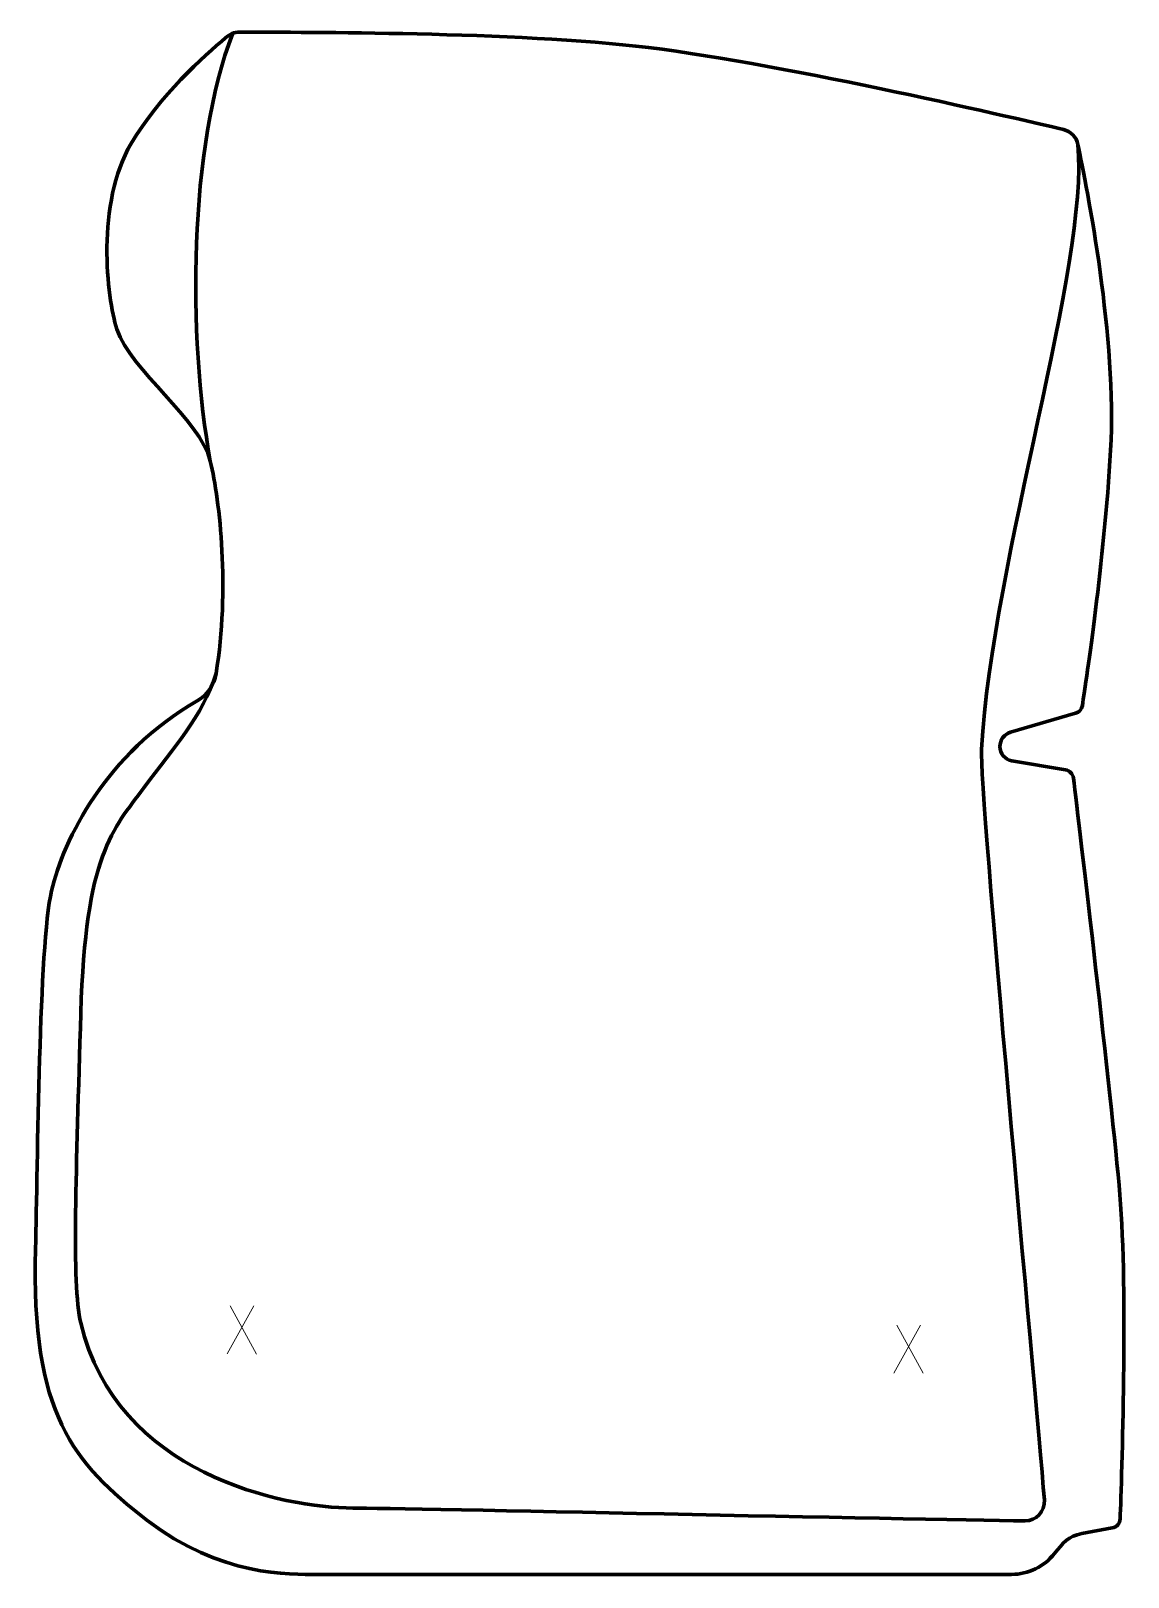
# Model space of a CAD drawing. Header units: millimetres. Extents: x -284 to 284, y -401 to 401.
import ezdxf

# ---------------------------------------------------------------- set-up
doc = ezdxf.new("R2010")
doc.units = ezdxf.units.MM
doc.header["$MEASUREMENT"] = 0
for name, color, linetype in [('layer 1', 7, 'Continuous'), ('layer 2', 7, 'Continuous'), ('layer 3', 7, 'Continuous')]:
    doc.layers.add(name, color=color, linetype=linetype)

msp = doc.modelspace()

# ---------------------------------------------------------------- linework, layer by layer
at = {"layer": 'layer 1', "color": 250, "lineweight": 9}
for points in [[(-168.9081, -260.7488), (-168.9081, -260.7488), (-182.6487, -285.6446), (-182.6487, -285.6446)], [(-181.1941, -260.7488), (-181.1941, -260.7488), (-167.4535, -285.7023), (-167.4535, -285.7023)], [(176.7168, -270.6733), (176.7168, -270.6733), (162.9762, -295.5691), (162.9762, -295.5691)], [(164.4308, -270.6733), (164.4308, -270.6733), (178.1714, -295.6268), (178.1714, -295.6268)]]:
    msp.add_open_spline(points, degree=3, dxfattribs=at)
at = {"layer": 'layer 2', "color": 12, "lineweight": 200}
msp.add_open_spline([(-183.5099, 396.9828), (-181.3953, 398.7382), (-178.953, 400.0418), (-176.2098, 399.9993), (-176.2098, 399.9993), (-153.1632, 399.6433), (-42.0347, 400.5758), (29.0948, 392.7216), (29.0948, 392.7216), (99.1452, 384.9864), (222.1553, 356.2341), (250.8788, 349.3937), (250.8788, 349.3937), (254.6377, 348.4985), (257.5453, 345.5136), (258.3496, 341.7209), (258.3496, 341.7209), (263.122, 319.2153), (278.7088, 240.216), (275.3246, 183.1451), (275.3246, 183.1451), (271.8448, 124.4584), (262.8877, 64.8567), (260.6758, 50.7071), (260.6758, 50.7071), (260.3756, 48.7867), (258.9987, 47.2147), (257.1399, 46.6692), (257.1399, 46.6692), (257.1399, 46.6692), (223.414, 36.768), (223.414, 36.768), (223.414, 36.768), (220.1713, 35.8161), (217.9428, 32.8311), (217.9428, 29.4397), (217.9428, 29.4397), (217.9428, 29.4397), (217.9428, 29.4397), (217.9428, 29.4397), (217.9428, 29.4397), (217.9428, 25.7925), (220.5124, 22.6546), (224.0772, 21.9484), (224.0772, 21.9484), (224.0772, 21.9484), (251.9163, 17.3108), (251.9163, 17.3108), (251.9163, 17.3108), (254.1082, 16.9454), (255.7969, 15.174), (256.0618, 12.9597), (256.0618, 12.9597), (259.0188, -11.7475), (275.7521, -152.223), (280.1058, -203.211), (280.1058, -203.211), (284.3585, -253.013), (281.0463, -350.2737), (280.2617, -371.1746), (280.2617, -371.1746), (280.1735, -373.5233), (278.4738, -375.4936), (276.1712, -375.9193), (276.1712, -375.9193), (276.1712, -375.9193), (260.3135, -378.8518), (260.3135, -378.8518), (260.3135, -378.8518), (253.5522, -380.1019), (250.4728, -383.7735), (246.2056, -389.1849), (246.2056, -389.1849), (240.8232, -396.0093), (232.6282, -399.989), (223.9573, -399.989), (223.9573, -399.989), (223.9573, -399.989), (-135.8556, -399.989), (-135.8556, -399.989), (-135.8556, -399.989), (-150.1992, -399.989), (-186.058, -401.3973), (-224.3072, -371.8008), (-224.3072, -371.8008), (-262.5564, -342.2042), (-284.4241, -316.7694), (-282.0717, -231.2079), (-282.0717, -231.2079), (-280.8843, -188.0126), (-280.3382, -73.6259), (-273.7384, -45.4292), (-273.7384, -45.4292), (-267.4801, -18.6919), (-245.736, 25.5741), (-198.2542, 53.1028), (-198.2542, 53.1028), (-193.0299, 56.1317), (-189.4023, 61.32), (-188.4269, 67.2966), (-188.4269, 67.2966), (-181.2958, 110.9899), (-186.4312, 156.6868), (-191.4329, 177.3279), (-191.4329, 177.3279), (-196.8117, 199.5253), (-232.5714, 224.0253), (-239.8421, 245.9206), (-239.8421, 245.9206), (-245.2209, 262.119), (-250.6671, 311.3576), (-232.4751, 342.127), (-232.4751, 342.127), (-217.9325, 366.7244), (-194.4248, 387.9221), (-183.5099, 396.9828)], degree=3, knots=[0, 0, 0, 0, 0.03333333, 0.03333333, 0.03333333, 0.03333333, 0.06666667, 0.06666667, 0.06666667, 0.06666667, 0.1, 0.1, 0.1, 0.1, 0.13333333, 0.13333333, 0.13333333, 0.13333333, 0.16666667, 0.16666667, 0.16666667, 0.16666667, 0.2, 0.2, 0.2, 0.2, 0.23333333, 0.23333333, 0.23333333, 0.23333333, 0.26666667, 0.26666667, 0.26666667, 0.26666667, 0.3, 0.3, 0.3, 0.3, 0.33333333, 0.33333333, 0.33333333, 0.33333333, 0.36666667, 0.36666667, 0.36666667, 0.36666667, 0.4, 0.4, 0.4, 0.4, 0.43333333, 0.43333333, 0.43333333, 0.43333333, 0.46666667, 0.46666667, 0.46666667, 0.46666667, 0.5, 0.5, 0.5, 0.5, 0.53333333, 0.53333333, 0.53333333, 0.53333333, 0.56666667, 0.56666667, 0.56666667, 0.56666667, 0.6, 0.6, 0.6, 0.6, 0.63333333, 0.63333333, 0.63333333, 0.63333333, 0.66666667, 0.66666667, 0.66666667, 0.66666667, 0.7, 0.7, 0.7, 0.7, 0.73333333, 0.73333333, 0.73333333, 0.73333333, 0.76666667, 0.76666667, 0.76666667, 0.76666667, 0.8, 0.8, 0.8, 0.8, 0.83333333, 0.83333333, 0.83333333, 0.83333333, 0.86666667, 0.86666667, 0.86666667, 0.86666667, 0.9, 0.9, 0.9, 0.9, 0.93333333, 0.93333333, 0.93333333, 0.93333333, 1, 1, 1, 1], dxfattribs=at)
at = {"layer": 'layer 3', "color": 142, "lineweight": 200}
msp.add_open_spline([(-191.4329, 177.3277), (-203.1906, 241.9386), (-202.5926, 340.3272), (-179.8402, 399.372)], degree=3, dxfattribs=at)
msp.add_open_spline([(-188.4268, 67.2965), (-195.6203, 44.7609), (-209.9636, 29.5625), (-225.901, 7.9649), (-225.901, 7.9649), (-241.8381, -13.6327), (-256.1817, -26.4311), (-258.5721, -108.8217), (-258.5721, -108.8217), (-260.9629, -191.2126), (-263.3618, -249.1181), (-258.5721, -269.6037), (-258.5721, -269.6037), (-240.2446, -347.9951), (-153.3865, -365.5927), (-117.5277, -365.5927), (-117.5277, -365.5927), (-94.0972, -365.5927), (173.4925, -371.5629), (230.8845, -372.2659), (230.8845, -372.2659), (236.7776, -372.3378), (241.4548, -367.3067), (240.9732, -361.4101), (240.9732, -361.4101), (235.908, -299.3681), (207.2036, 7.0601), (208.3882, 27.9629), (208.3882, 27.9629), (213.9667, 126.3514), (264.1687, 279.9343), (258.3496, 341.7207)], degree=3, knots=[0, 0, 0, 0, 0.11111111, 0.11111111, 0.11111111, 0.11111111, 0.22222222, 0.22222222, 0.22222222, 0.22222222, 0.33333333, 0.33333333, 0.33333333, 0.33333333, 0.44444444, 0.44444444, 0.44444444, 0.44444444, 0.55555556, 0.55555556, 0.55555556, 0.55555556, 0.66666667, 0.66666667, 0.66666667, 0.66666667, 0.77777778, 0.77777778, 0.77777778, 0.77777778, 1, 1, 1, 1], dxfattribs=at)

doc.saveas('drawing.dxf')
